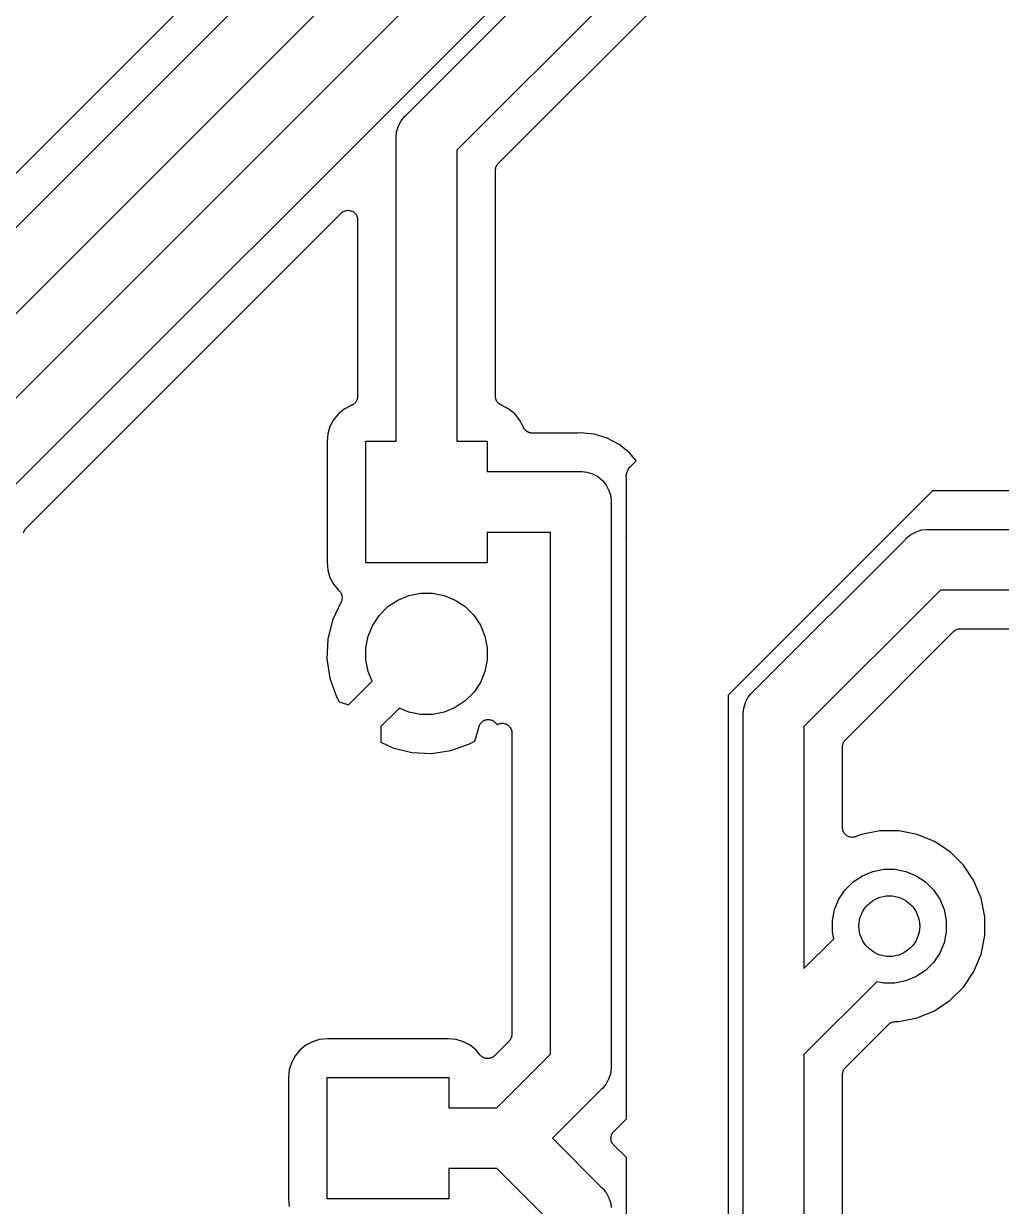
# Model space of a CAD drawing. Extents: x 77 to 164, y -183 to -59.
# Drawn here: x 108.74 to 121.62, y -102.5 to -86.92 of the extents above; entities that cross this region are included whole.
import ezdxf

# ---------------------------------------------------------------- set-up
doc = ezdxf.new("R2010")
doc.units = 0
doc.header["$MEASUREMENT"] = 0
doc.layers.add('BLACK', color=7, linetype='CONTINUOUS')

msp = doc.modelspace()

# ---------------------------------------------------------------- linework, layer by layer
at = {"layer": 'BLACK', "linetype": 'CONTINUOUS'}
for p, q in [((120.652, -76.87), (105.82, -91.702)), ((106.157, -92.0833), (121.039, -77.201)), ((121.502, -77.87), (106.826, -92.5457)), ((107.557, -92.9265), (122.283, -78.2011)), ((122.646, -78.9686), (108.226, -93.389)), ((113.777, -88.1208), (119.617, -82.281)), ((120.079, -82.95), (114.446, -88.5832)), ((114.991, -88.7564), (120.037, -83.7103)), ((113.712, -88.1942), (113.762, -88.1333)), ((113.762, -88.1333), (113.777, -88.1208)), ((113.644, -88.4175), (113.652, -88.3391)), ((113.652, -88.3391), (113.675, -88.2637)), ((113.652, -88.3391), (113.652, -88.3391)), ((113.675, -88.2637), (113.712, -88.1942)), ((113.646, -88.4371), (113.644, -88.4175)), ((113.646, -91.5983), (113.646, -88.4371)), ((114.446, -88.5832), (114.446, -92.418)), ((114.957, -88.8198), (114.96, -88.8086)), ((114.96, -88.8086), (114.964, -88.7974)), ((114.964, -88.7962), (114.97, -88.7859)), ((114.964, -88.7968), (114.964, -88.7962)), ((114.964, -88.7974), (114.964, -88.7968)), ((114.97, -88.7859), (114.975, -88.7756)), ((114.975, -88.7756), (114.976, -88.775)), ((114.976, -88.7745), (114.984, -88.7655)), ((114.976, -88.775), (114.976, -88.7745)), ((114.984, -88.7655), (114.991, -88.7564)), ((114.954, -88.8444), (114.955, -88.8328)), ((114.954, -88.8457), (114.954, -88.8444)), ((114.954, -88.8458), (114.954, -88.8457)), ((114.954, -88.8462), (114.954, -88.8458)), ((114.954, -88.8458), (114.954, -88.8458)), ((114.954, -91.8257), (114.954, -88.8462)), ((114.955, -88.8328), (114.957, -88.8211)), ((114.957, -88.8205), (114.957, -88.8198)), ((114.957, -88.8211), (114.957, -88.8205)), ((108.771, -93.5622), (112.921, -89.4122)), ((112.921, -89.4122), (112.922, -89.4113)), ((112.922, -89.4109), (112.932, -89.4033)), ((112.922, -89.4112), (112.922, -89.4109)), ((112.922, -89.4113), (112.922, -89.4112)), ((112.922, -89.4112), (112.922, -89.4112)), ((112.932, -89.4033), (112.941, -89.3957)), ((112.941, -89.3957), (112.942, -89.3956)), ((112.942, -89.3955), (112.953, -89.3898)), ((112.942, -89.3956), (112.942, -89.3955)), ((112.953, -89.3898), (112.963, -89.3842)), ((112.963, -89.3842), (112.964, -89.3842)), ((112.964, -89.3841), (112.976, -89.3806)), ((112.964, -89.3842), (112.964, -89.3841)), ((112.976, -89.3806), (112.987, -89.3772)), ((112.987, -89.3772), (112.987, -89.3772)), ((112.987, -89.3772), (112.988, -89.3772)), ((112.988, -89.3772), (113, -89.3761)), ((113, -89.3761), (113.012, -89.375)), ((113.012, -89.375), (113.012, -89.375)), ((113.012, -89.375), (113.012, -89.375)), ((113.012, -89.375), (113.025, -89.3763)), ((113.025, -89.3763), (113.037, -89.3776)), ((113.037, -89.3776), (113.037, -89.3776)), ((113.037, -89.3776), (113.037, -89.3777)), ((113.037, -89.3777), (113.049, -89.3813)), ((113.049, -89.3813), (113.06, -89.3849)), ((113.06, -89.3849), (113.06, -89.385)), ((113.06, -89.385), (113.061, -89.3851)), ((113.061, -89.3851), (113.071, -89.3909)), ((113.071, -89.3909), (113.082, -89.3967)), ((113.082, -89.3967), (113.082, -89.3968)), ((113.082, -89.3968), (113.082, -89.3969)), ((113.082, -89.3969), (113.092, -89.4048)), ((113.092, -89.4048), (113.101, -89.4125)), ((113.101, -89.4125), (113.101, -89.4127)), ((113.101, -89.4127), (113.101, -89.4128)), ((113.101, -89.4128), (113.109, -89.4223)), ((113.109, -89.4223), (113.117, -89.4317)), ((113.117, -89.4317), (113.117, -89.4319)), ((113.117, -89.4319), (113.117, -89.4321)), ((113.117, -89.4321), (113.123, -89.443)), ((113.123, -89.443), (113.128, -89.4536)), ((113.128, -89.4536), (113.128, -89.4538)), ((113.128, -89.4538), (113.129, -89.454)), ((113.129, -89.454), (113.132, -89.4659)), ((113.132, -89.4659), (113.136, -89.4773)), ((113.136, -89.4773), (113.136, -89.4775)), ((113.136, -89.4775), (113.136, -89.4778)), ((113.136, -89.4778), (113.137, -89.4899)), ((113.137, -89.4899), (113.138, -89.502)), ((113.138, -89.502), (113.138, -91.5672)), ((113.138, -91.5672), (113.138, -91.5673)), ((113.138, -91.5673), (113.138, -91.8257)), ((113.646, -91.5984), (113.646, -91.5983)), ((113.646, -92.418), (113.646, -91.5984)), ((113.081, -91.932), (113.075, -91.9346)), ((113.086, -91.9278), (113.081, -91.932)), ((113.091, -91.924), (113.086, -91.9278)), ((113.095, -91.92), (113.091, -91.924)), ((113.1, -91.9165), (113.095, -91.92)), ((113.104, -91.9113), (113.1, -91.9165)), ((113.109, -91.9065), (113.104, -91.9113)), ((113.112, -91.9018), (113.109, -91.9065)), ((113.116, -91.8975), (113.112, -91.9018)), ((113.119, -91.8916), (113.116, -91.8975)), ((113.123, -91.886), (113.119, -91.8916)), ((113.125, -91.8807), (113.123, -91.886)), ((113.128, -91.8757), (113.125, -91.8807)), ((113.13, -91.8693), (113.128, -91.8757)), ((113.132, -91.8631), (113.13, -91.8693)), ((113.134, -91.8575), (113.132, -91.8631)), ((113.135, -91.8521), (113.134, -91.8575)), ((113.136, -91.8454), (113.135, -91.8521)), ((113.137, -91.8388), (113.136, -91.8454)), ((113.138, -91.8275), (113.137, -91.8331)), ((113.137, -91.8331), (113.137, -91.8388)), ((113.138, -91.8257), (113.138, -91.8275)), ((114.955, -91.8314), (114.954, -91.8257)), ((114.955, -91.8371), (114.955, -91.8314)), ((114.956, -91.8437), (114.955, -91.8371)), ((114.956, -91.8504), (114.956, -91.8437)), ((114.958, -91.8558), (114.956, -91.8504)), ((114.959, -91.8614), (114.958, -91.8558)), ((114.962, -91.8677), (114.959, -91.8614)), ((114.964, -91.8741), (114.962, -91.8677)), ((114.966, -91.8791), (114.964, -91.8741)), ((114.968, -91.8844), (114.966, -91.8791)), ((114.972, -91.89), (114.968, -91.8844)), ((114.975, -91.896), (114.972, -91.89)), ((114.979, -91.9004), (114.975, -91.896)), ((114.982, -91.9052), (114.979, -91.9004)), ((114.987, -91.91), (114.982, -91.9052)), ((114.991, -91.9152), (114.987, -91.91)), ((114.995, -91.9188), (114.991, -91.9152)), ((114.999, -91.9229), (114.995, -91.9188)), ((115.005, -91.9267), (114.999, -91.9229)), ((115.01, -91.931), (115.005, -91.9267)), ((115.015, -91.9337), (115.01, -91.931)), ((112.885, -92.0571), (112.822, -92.1344)), ((112.962, -91.9936), (112.885, -92.0571)), ((113.053, -91.9451), (112.962, -91.9936)), ((113.059, -91.9435), (113.053, -91.9451)), ((113.065, -91.9403), (113.059, -91.9435)), ((113.071, -91.9378), (113.065, -91.9403)), ((113.075, -91.9346), (113.071, -91.9378)), ((115.02, -91.9369), (115.015, -91.9337)), ((115.026, -91.9396), (115.02, -91.9369)), ((115.032, -91.9428), (115.026, -91.9396)), ((115.037, -91.9445), (115.032, -91.9428)), ((115.04, -91.9456), (115.037, -91.9445)), ((115.13, -91.9936), (115.04, -91.9456)), ((115.207, -92.0571), (115.13, -91.9936)), ((115.27, -92.1344), (115.207, -92.0571)), ((112.774, -92.2227), (112.745, -92.3184)), ((112.822, -92.1344), (112.774, -92.2227)), ((115.319, -92.2252), (115.27, -92.1344)), ((115.321, -92.2306), (115.319, -92.2252)), ((115.324, -92.2365), (115.321, -92.2306)), ((115.326, -92.2428), (115.324, -92.2365)), ((115.329, -92.2475), (115.326, -92.2428)), ((112.745, -92.3184), (112.735, -92.4242)), ((115.332, -92.2525), (115.329, -92.2475)), ((115.336, -92.2578), (115.332, -92.2525)), ((115.34, -92.2634), (115.336, -92.2578)), ((115.344, -92.2674), (115.34, -92.2634)), ((115.348, -92.2719), (115.344, -92.2674)), ((115.353, -92.2762), (115.348, -92.2719)), ((115.357, -92.281), (115.353, -92.2762)), ((115.362, -92.2841), (115.357, -92.281)), ((115.367, -92.2878), (115.362, -92.2841)), ((115.372, -92.291), (115.367, -92.2878)), ((115.378, -92.2948), (115.372, -92.291)), ((115.383, -92.297), (115.378, -92.2948)), ((115.388, -92.2997), (115.383, -92.297)), ((115.395, -92.3018), (115.388, -92.2997)), ((115.401, -92.3044), (115.395, -92.3018)), ((115.406, -92.3055), (115.401, -92.3044)), ((115.412, -92.3072), (115.406, -92.3055)), ((115.419, -92.308), (115.412, -92.3072)), ((115.425, -92.3093), (115.419, -92.308)), ((115.431, -92.3094), (115.425, -92.3093)), ((115.437, -92.31), (115.431, -92.3094)), ((115.438, -92.31), (115.437, -92.31)), ((116.027, -92.31), (115.438, -92.31)), ((116.032, -92.3095), (116.027, -92.31)), ((116.038, -92.3096), (116.032, -92.3095)), ((116.04, -92.3094), (116.038, -92.3096)), ((116.078, -92.3056), (116.04, -92.3094)), ((116.116, -92.3094), (116.078, -92.3056)), ((116.256, -92.3231), (116.116, -92.3094)), ((116.427, -92.3751), (116.256, -92.3231)), ((116.585, -92.4594), (116.427, -92.3751)), ((112.735, -92.4242), (112.735, -94.0118)), ((113.246, -94.018), (113.246, -92.418)), ((113.246, -92.418), (113.646, -92.418)), ((114.446, -92.418), (114.846, -92.418)), ((114.846, -92.418), (114.846, -92.818)), ((116.723, -92.5728), (116.585, -92.4594)), ((116.807, -92.6749), (116.723, -92.5728)), ((116.744, -92.7383), (116.807, -92.6749)), ((114.846, -92.818), (116.058, -92.818)), ((116.058, -92.818), (116.078, -92.8161)), ((116.078, -92.8161), (116.098, -92.818)), ((116.098, -92.818), (116.098, -92.818)), ((116.098, -92.818), (116.156, -92.8238)), ((116.156, -92.8238), (116.232, -92.8467)), ((116.232, -92.8467), (116.301, -92.8838)), ((116.677, -92.8866), (116.681, -92.8474)), ((116.681, -92.8474), (116.692, -92.8097)), ((116.692, -92.8097), (116.702, -92.7916)), ((116.702, -92.7916), (116.711, -92.775)), ((116.711, -92.775), (116.724, -92.7594)), ((116.724, -92.7594), (116.73, -92.7521)), ((116.73, -92.7521), (116.736, -92.7445)), ((116.73, -92.7521), (116.73, -92.7521)), ((116.736, -92.7445), (116.744, -92.7383)), ((116.301, -92.8838), (116.362, -92.9338)), ((116.362, -92.9338), (116.412, -92.9947)), ((116.412, -92.9947), (116.449, -93.0642)), ((116.678, -92.8964), (116.677, -92.8866)), ((116.678, -93.6782), (116.678, -92.8964)), ((116.449, -93.0642), (116.472, -93.1396)), ((116.472, -93.1396), (116.48, -93.218)), ((120.709, -93.072), (118.018, -95.7635)), ((121.733, -93.072), (120.709, -93.072)), ((116.48, -93.218), (116.478, -93.2376)), ((116.478, -93.2376), (116.478, -100.64)), ((108.737, -93.6256), (108.74, -93.6144)), ((108.74, -93.6144), (108.744, -93.6032)), ((108.744, -93.602), (108.75, -93.5916)), ((108.744, -93.6026), (108.744, -93.602)), ((108.744, -93.6032), (108.744, -93.6026)), ((108.75, -93.5916), (108.755, -93.5813)), ((108.755, -93.5813), (108.756, -93.5808)), ((108.756, -93.5802), (108.764, -93.5713)), ((108.756, -93.5808), (108.756, -93.5802)), ((108.764, -93.5713), (108.771, -93.5622)), ((115.678, -93.618), (114.846, -93.618)), ((114.846, -93.618), (114.846, -94.018)), ((115.678, -98.0243), (115.678, -93.618)), ((120.381, -93.6833), (120.427, -93.6458)), ((120.427, -93.6458), (120.461, -93.6275)), ((120.461, -93.6275), (120.496, -93.6087)), ((120.496, -93.6087), (120.572, -93.5858)), ((120.572, -93.5858), (120.63, -93.58)), ((120.63, -93.58), (120.65, -93.5781)), ((120.65, -93.5781), (120.67, -93.58)), ((120.67, -93.58), (122.34, -93.58)), ((116.677, -93.688), (116.678, -93.6782)), ((116.678, -93.6978), (116.677, -93.688)), ((116.678, -93.6782), (116.678, -93.6782)), ((116.678, -93.6782), (116.678, -93.6782)), ((116.678, -101.344), (116.678, -93.6978)), ((118.349, -95.7153), (120.353, -93.711)), ((120.353, -93.711), (120.366, -93.6958)), ((120.366, -93.6958), (120.381, -93.6833)), ((120.381, -93.6833), (120.381, -93.6833)), ((112.735, -94.0118), (112.745, -94.1176)), ((114.846, -94.018), (113.246, -94.018)), ((112.745, -94.1176), (112.774, -94.2133)), ((112.774, -94.2133), (112.822, -94.3016)), ((112.822, -94.3016), (112.885, -94.3789)), ((112.885, -94.3789), (112.888, -94.3816)), ((112.888, -94.3816), (112.89, -94.3828)), ((112.89, -94.3828), (112.896, -94.3891)), ((112.896, -94.3891), (112.902, -94.395)), ((112.902, -94.395), (112.904, -94.3979)), ((112.904, -94.3979), (112.907, -94.4005)), ((112.907, -94.4005), (112.912, -94.4079)), ((112.912, -94.4079), (112.917, -94.415)), ((112.917, -94.415), (112.919, -94.4183)), ((112.919, -94.4183), (112.92, -94.4213)), ((112.92, -94.4213), (112.924, -94.4295)), ((113.813, -94.4487), (113.967, -94.418)), ((113.967, -94.418), (114.125, -94.418)), ((114.125, -94.418), (114.279, -94.4487)), ((120.816, -94.38), (119.018, -96.1777)), ((122.34, -94.38), (120.816, -94.38)), ((112.923, -94.5341), (112.809, -94.775)), ((112.926, -94.5258), (112.923, -94.5341)), ((112.924, -94.4295), (112.927, -94.4375)), ((112.929, -94.5177), (112.926, -94.5258)), ((112.927, -94.4375), (112.928, -94.441)), ((112.928, -94.441), (112.93, -94.4443)), ((112.93, -94.5142), (112.929, -94.5177)), ((112.93, -94.4443), (112.931, -94.453)), ((112.931, -94.5108), (112.93, -94.5142)), ((112.931, -94.453), (112.933, -94.4615)), ((112.932, -94.5021), (112.931, -94.5108)), ((112.934, -94.4935), (112.932, -94.5021)), ((112.933, -94.4615), (112.934, -94.4651)), ((112.934, -94.4651), (112.934, -94.4687)), ((112.934, -94.4687), (112.934, -94.4775)), ((112.934, -94.4775), (112.935, -94.4863)), ((112.935, -94.4863), (112.934, -94.4898)), ((112.934, -94.4898), (112.934, -94.4935)), ((113.536, -94.5966), (113.667, -94.509)), ((113.667, -94.509), (113.813, -94.4487)), ((114.279, -94.4487), (114.425, -94.509)), ((114.425, -94.509), (114.556, -94.5966)), ((113.337, -94.8391), (113.425, -94.708)), ((113.425, -94.708), (113.536, -94.5966)), ((114.556, -94.5966), (114.667, -94.708)), ((114.667, -94.708), (114.755, -94.8391)), ((112.809, -94.775), (112.746, -95.0249)), ((113.277, -94.9846), (113.337, -94.8391)), ((114.755, -94.8391), (114.815, -94.9846)), ((121.043, -94.8938), (121.054, -94.8904)), ((121.054, -94.8904), (121.055, -94.8904)), ((121.055, -94.8902), (121.067, -94.8891)), ((121.055, -94.8904), (121.055, -94.8902)), ((121.067, -94.8891), (121.079, -94.888)), ((121.079, -94.888), (121.733, -94.888)), ((112.746, -95.0249), (112.733, -95.2823)), ((113.246, -95.1392), (113.277, -94.9846)), ((114.815, -94.9846), (114.846, -95.1392)), ((119.563, -96.3509), (120.989, -94.9252)), ((120.989, -94.9249), (120.99, -94.924)), ((120.989, -94.9252), (120.989, -94.9249)), ((120.989, -94.9249), (120.989, -94.9249)), ((120.989, -94.9249), (120.989, -94.9249)), ((120.99, -94.924), (120.999, -94.9166)), ((120.999, -94.9166), (121.008, -94.9092)), ((121.008, -94.9092), (121.009, -94.9089)), ((121.009, -94.9089), (121.01, -94.9085)), ((121.01, -94.9085), (121.02, -94.9031)), ((121.02, -94.9031), (121.03, -94.8976)), ((121.03, -94.8976), (121.031, -94.8974)), ((121.031, -94.8974), (121.032, -94.8971)), ((121.032, -94.8971), (121.043, -94.8938)), ((113.246, -95.2968), (113.246, -95.1392)), ((114.846, -95.1392), (114.846, -95.2968)), ((112.733, -95.2823), (112.771, -95.5371)), ((113.277, -95.4514), (113.246, -95.2968)), ((114.846, -95.2968), (114.815, -95.4514)), ((113.328, -95.5763), (113.277, -95.4514)), ((114.815, -95.4514), (114.755, -95.5969)), ((112.771, -95.5371), (112.859, -95.7827)), ((113.017, -95.888), (113.328, -95.5763)), ((114.755, -95.5969), (114.667, -95.728)), ((112.859, -95.7827), (112.896, -95.8527)), ((114.667, -95.728), (114.556, -95.8394)), ((118.018, -95.7635), (118.018, -109.11)), ((118.247, -95.8582), (118.284, -95.7887)), ((118.284, -95.7887), (118.321, -95.743)), ((118.321, -95.743), (118.334, -95.7278)), ((118.321, -95.743), (118.321, -95.743)), ((118.334, -95.7278), (118.349, -95.7153)), ((112.896, -95.8527), (113.017, -95.888)), ((113.688, -95.9355), (113.446, -96.1772)), ((113.813, -95.9873), (113.688, -95.9355)), ((114.425, -95.927), (114.279, -95.9873)), ((114.556, -95.8394), (114.425, -95.927)), ((118.216, -96.012), (118.224, -95.9336)), ((118.224, -95.9336), (118.247, -95.8582)), ((113.967, -96.018), (113.813, -95.9873)), ((114.125, -96.018), (113.967, -96.018)), ((114.279, -95.9873), (114.125, -96.018)), ((114.751, -96.145), (114.754, -96.1393)), ((114.754, -96.1393), (114.758, -96.1348)), ((114.758, -96.1348), (114.761, -96.1298)), ((114.761, -96.1298), (114.766, -96.1253)), ((114.766, -96.1253), (114.77, -96.1203)), ((114.77, -96.1203), (114.775, -96.1165)), ((114.775, -96.1165), (114.779, -96.1124)), ((114.779, -96.1124), (114.784, -96.1088)), ((114.784, -96.1088), (114.789, -96.1047)), ((114.789, -96.1047), (114.794, -96.1019)), ((114.794, -96.1019), (114.799, -96.0986)), ((114.799, -96.0986), (114.805, -96.0961)), ((114.805, -96.0961), (114.811, -96.0931)), ((114.811, -96.0931), (114.817, -96.0914)), ((114.817, -96.0914), (114.822, -96.0892)), ((114.822, -96.0892), (114.829, -96.0879)), ((114.829, -96.0879), (114.835, -96.086)), ((114.835, -96.086), (114.841, -96.0855)), ((114.841, -96.0855), (114.847, -96.0843)), ((114.847, -96.0843), (114.853, -96.0843)), ((114.853, -96.0843), (114.86, -96.0837)), ((114.86, -96.0837), (114.865, -96.0843)), ((114.865, -96.0843), (114.871, -96.0843)), ((114.871, -96.0843), (114.878, -96.0856)), ((114.878, -96.0856), (114.884, -96.0862)), ((114.884, -96.0862), (114.89, -96.0879)), ((114.89, -96.0879), (114.896, -96.0891)), ((114.896, -96.0891), (114.902, -96.0916)), ((114.902, -96.0916), (114.908, -96.0935)), ((114.908, -96.0935), (114.913, -96.0963)), ((114.913, -96.0963), (114.919, -96.0985)), ((114.919, -96.0985), (114.924, -96.1021)), ((114.924, -96.1021), (114.93, -96.1052)), ((114.93, -96.1052), (114.934, -96.1089)), ((114.934, -96.1089), (114.939, -96.1122)), ((114.939, -96.1122), (114.944, -96.1168)), ((114.944, -96.1168), (114.949, -96.1209)), ((114.949, -96.1209), (114.978, -96.1504)), ((114.996, -96.1414), (115.008, -96.138)), ((115.008, -96.138), (115.019, -96.1346)), ((115.019, -96.1346), (115.02, -96.1345)), ((115.019, -96.1346), (115.019, -96.1346)), ((115.02, -96.1345), (115.032, -96.1334)), ((115.032, -96.1334), (115.044, -96.1323)), ((115.044, -96.1323), (115.044, -96.1324)), ((115.044, -96.1324), (115.044, -96.1324)), ((115.044, -96.1324), (115.057, -96.1337)), ((115.057, -96.1337), (115.069, -96.1349)), ((115.069, -96.1349), (115.069, -96.135)), ((115.069, -96.135), (115.069, -96.135)), ((115.069, -96.135), (115.081, -96.1387)), ((115.081, -96.1387), (115.092, -96.1423)), ((118.218, -96.0317), (118.216, -96.012)), ((118.218, -98.8256), (118.218, -96.0317)), ((113.446, -96.1772), (113.446, -96.3811)), ((114.681, -96.3678), (114.737, -96.1749)), ((114.737, -96.1749), (114.738, -96.1732)), ((114.738, -96.1732), (114.74, -96.1673)), ((114.74, -96.1673), (114.742, -96.1611)), ((114.742, -96.1611), (114.745, -96.1559)), ((114.745, -96.1559), (114.747, -96.1504)), ((114.747, -96.1504), (114.751, -96.145)), ((114.978, -96.1504), (114.985, -96.1472)), ((114.985, -96.1472), (114.995, -96.1416)), ((114.995, -96.1416), (114.996, -96.1415)), ((114.996, -96.1415), (114.996, -96.1414)), ((115.092, -96.1423), (115.092, -96.1424)), ((115.092, -96.1424), (115.093, -96.1424)), ((115.093, -96.1424), (115.103, -96.1483)), ((115.103, -96.1483), (115.114, -96.1541)), ((115.114, -96.1541), (115.114, -96.1542)), ((115.114, -96.1542), (115.114, -96.1543)), ((115.114, -96.1543), (115.124, -96.162)), ((115.124, -96.162), (115.133, -96.1699)), ((115.133, -96.1699), (115.133, -96.17)), ((115.133, -96.17), (115.133, -96.1702)), ((115.133, -96.1702), (115.141, -96.1796)), ((115.141, -96.1796), (115.149, -96.1891)), ((115.149, -96.1891), (115.149, -96.1893)), ((115.149, -96.1893), (115.149, -96.1894)), ((115.149, -96.1894), (115.155, -96.2004)), ((115.155, -96.2004), (115.16, -96.2109)), ((115.16, -96.2109), (115.16, -96.2112)), ((115.16, -96.2112), (115.161, -96.2114)), ((115.161, -96.2114), (115.164, -96.2233)), ((115.164, -96.2233), (115.168, -96.2347)), ((115.168, -96.2347), (115.168, -96.2349)), ((115.168, -96.2349), (115.168, -96.2351)), ((115.168, -96.2351), (115.169, -96.2471)), ((115.169, -96.2471), (115.17, -96.2593)), ((115.17, -96.2593), (115.17, -97.9932)), ((119.018, -96.1777), (119.018, -99.3643)), ((113.446, -96.3811), (113.603, -96.4554)), ((114.365, -96.493), (114.611, -96.4052)), ((114.611, -96.4052), (114.681, -96.3678)), ((119.526, -96.4389), (119.527, -96.4273)), ((119.526, -96.4402), (119.526, -96.4389)), ((119.526, -96.4403), (119.526, -96.4402)), ((119.526, -96.4407), (119.526, -96.4403)), ((119.526, -96.4403), (119.526, -96.4403)), ((119.526, -97.5094), (119.526, -96.4407)), ((119.527, -96.4273), (119.529, -96.4156)), ((119.529, -96.4143), (119.532, -96.4031)), ((119.529, -96.415), (119.529, -96.4143)), ((119.529, -96.4156), (119.529, -96.415)), ((119.532, -96.4031), (119.536, -96.3919)), ((119.536, -96.3907), (119.542, -96.3804)), ((119.536, -96.3913), (119.536, -96.3907)), ((119.536, -96.3919), (119.536, -96.3913)), ((119.542, -96.3804), (119.547, -96.3701)), ((119.547, -96.3701), (119.548, -96.3695)), ((119.548, -96.369), (119.556, -96.36)), ((119.548, -96.3695), (119.548, -96.369)), ((119.556, -96.36), (119.563, -96.3509)), ((113.603, -96.4554), (113.853, -96.5181)), ((113.853, -96.5181), (114.11, -96.5308)), ((114.11, -96.5308), (114.365, -96.493)), ((119.527, -97.5214), (119.526, -97.5094)), ((119.528, -97.5335), (119.527, -97.5214)), ((119.528, -97.5338), (119.528, -97.5335)), ((119.528, -97.5341), (119.528, -97.5338)), ((119.532, -97.5456), (119.528, -97.5341)), ((119.535, -97.5572), (119.532, -97.5456)), ((119.535, -97.5575), (119.535, -97.5572)), ((119.536, -97.5578), (119.535, -97.5575)), ((119.541, -97.5685), (119.536, -97.5578)), ((119.547, -97.5792), (119.541, -97.5685)), ((119.547, -97.5794), (119.547, -97.5792)), ((119.547, -97.5797), (119.547, -97.5794)), ((119.555, -97.5891), (119.547, -97.5797)), ((119.562, -97.5985), (119.555, -97.5891)), ((119.563, -97.5987), (119.562, -97.5985)), ((119.563, -97.5989), (119.563, -97.5987)), ((119.572, -97.6066), (119.563, -97.5989)), ((119.581, -97.6144), (119.572, -97.6066)), ((119.582, -97.6145), (119.581, -97.6144)), ((119.582, -97.6147), (119.582, -97.6145)), ((119.593, -97.6205), (119.582, -97.6147)), ((119.603, -97.6263), (119.593, -97.6205)), ((119.603, -97.6264), (119.603, -97.6263)), ((119.604, -97.6265), (119.603, -97.6264)), ((119.615, -97.6301), (119.604, -97.6265)), ((119.627, -97.6337), (119.615, -97.6301)), ((119.627, -97.6338), (119.627, -97.6337)), ((119.627, -97.6337), (119.627, -97.6337)), ((119.64, -97.6351), (119.627, -97.6338)), ((119.651, -97.6364), (119.64, -97.6351)), ((119.652, -97.6364), (119.651, -97.6364)), ((119.664, -97.6353), (119.652, -97.6364)), ((119.652, -97.6364), (119.652, -97.6364)), ((119.676, -97.6343), (119.664, -97.6353)), ((119.677, -97.6342), (119.676, -97.6342)), ((119.676, -97.6342), (119.676, -97.6343)), ((119.688, -97.6308), (119.677, -97.6342)), ((119.7, -97.6274), (119.688, -97.6308)), ((119.701, -97.6272), (119.7, -97.6274)), ((119.702, -97.6268), (119.701, -97.6272)), ((119.701, -97.6272), (119.701, -97.6272)), ((119.701, -97.6272), (119.701, -97.6272)), ((119.775, -97.5963), (119.702, -97.6268)), ((120.018, -97.548), (119.775, -97.5963)), ((120.266, -97.548), (120.018, -97.548)), ((120.509, -97.5963), (120.266, -97.548)), ((120.738, -97.6912), (120.509, -97.5963)), ((120.944, -97.8288), (120.738, -97.6912)), ((121.119, -98.0041), (120.944, -97.8288)), ((115.17, -97.9932), (115.17, -97.9933)), ((115.17, -97.9933), (115.17, -100.231)), ((121.257, -98.2101), (121.119, -98.0041)), ((115.678, -98.0244), (115.678, -98.0243)), ((115.678, -100.494), (115.678, -98.0244)), ((119.664, -98.2234), (119.787, -98.1414)), ((119.787, -98.1414), (119.923, -98.0848)), ((119.923, -98.0848), (120.068, -98.056)), ((120.068, -98.056), (120.216, -98.056)), ((120.216, -98.056), (120.361, -98.0848)), ((120.361, -98.0848), (120.497, -98.1414)), ((120.497, -98.1414), (120.62, -98.2234)), ((119.559, -98.3279), (119.664, -98.2234)), ((120.62, -98.2234), (120.725, -98.3279)), ((121.352, -98.4391), (121.257, -98.2101)), ((119.421, -98.5872), (119.477, -98.4507)), ((119.477, -98.4507), (119.559, -98.3279)), ((120.725, -98.3279), (120.807, -98.4507)), ((120.807, -98.4507), (120.863, -98.5872)), ((121.4, -98.6821), (121.352, -98.4391)), ((119.392, -98.7321), (119.421, -98.5872)), ((120.863, -98.5872), (120.892, -98.7321)), ((119.392, -98.8799), (119.392, -98.7321)), ((120.892, -98.7321), (120.892, -98.8799)), ((121.4, -98.9299), (121.4, -98.6821)), ((118.218, -98.8257), (118.218, -98.8256)), ((118.218, -100.31), (118.218, -98.8257)), ((119.41, -98.972), (119.392, -98.8799)), ((120.892, -98.8799), (120.863, -99.0248)), ((121.352, -99.1729), (121.4, -98.9299)), ((119.018, -99.3643), (119.41, -98.972)), ((120.863, -99.0248), (120.807, -99.1613)), ((120.807, -99.1613), (120.725, -99.2841)), ((121.257, -99.4019), (121.352, -99.1729)), ((120.62, -99.3886), (120.497, -99.4706)), ((120.725, -99.2841), (120.62, -99.3886)), ((121.119, -99.6079), (121.257, -99.4019)), ((119.976, -99.5377), (119.018, -100.496)), ((120.068, -99.556), (119.976, -99.5377)), ((120.216, -99.556), (120.068, -99.556)), ((120.361, -99.5272), (120.216, -99.556)), ((120.497, -99.4706), (120.361, -99.5272)), ((120.944, -99.7832), (121.119, -99.6079)), ((120.738, -99.9208), (120.944, -99.7832)), ((120.266, -100.064), (120.509, -100.016)), ((120.509, -100.016), (120.738, -99.9208)), ((119.563, -100.669), (120.131, -100.101)), ((120.131, -100.101), (120.132, -100.1)), ((120.131, -100.101), (120.131, -100.101)), ((120.131, -100.101), (120.131, -100.101)), ((120.131, -100.101), (120.131, -100.101)), ((120.132, -100.1), (120.141, -100.093)), ((120.141, -100.093), (120.15, -100.085)), ((120.15, -100.085), (120.151, -100.085)), ((120.151, -100.085), (120.152, -100.084)), ((120.152, -100.084), (120.162, -100.079)), ((120.162, -100.079), (120.172, -100.074)), ((120.172, -100.074), (120.173, -100.073)), ((120.173, -100.073), (120.174, -100.073)), ((120.174, -100.073), (120.185, -100.07)), ((120.185, -100.07), (120.196, -100.066)), ((120.196, -100.066), (120.197, -100.066)), ((120.197, -100.066), (120.209, -100.065)), ((120.197, -100.066), (120.197, -100.066)), ((120.209, -100.065), (120.221, -100.064)), ((120.221, -100.064), (120.266, -100.064)), ((112.543, -100.328), (112.454, -100.376)), ((112.638, -100.299), (112.543, -100.328)), ((112.744, -100.289), (112.638, -100.299)), ((114.332, -100.289), (112.744, -100.289)), ((114.438, -100.299), (114.332, -100.289)), ((114.533, -100.328), (114.438, -100.299)), ((114.622, -100.376), (114.533, -100.328)), ((115.133, -100.321), (114.94, -100.513)), ((115.14, -100.312), (115.133, -100.321)), ((115.148, -100.303), (115.14, -100.312)), ((115.149, -100.302), (115.148, -100.302)), ((115.148, -100.302), (115.148, -100.303)), ((115.154, -100.292), (115.149, -100.302)), ((115.16, -100.281), (115.154, -100.292)), ((115.164, -100.269), (115.16, -100.28)), ((115.16, -100.28), (115.16, -100.281)), ((115.16, -100.281), (115.16, -100.281)), ((115.167, -100.258), (115.164, -100.269)), ((115.169, -100.245), (115.167, -100.256)), ((115.167, -100.256), (115.167, -100.257)), ((115.167, -100.257), (115.167, -100.258)), ((115.17, -100.233), (115.169, -100.245)), ((115.17, -100.231), (115.17, -100.232)), ((115.17, -100.232), (115.17, -100.232)), ((115.17, -100.232), (115.17, -100.232)), ((115.17, -100.232), (115.17, -100.233)), ((118.216, -100.33), (118.218, -100.31)), ((118.218, -100.35), (118.216, -100.33)), ((112.377, -100.439), (112.314, -100.516)), ((112.454, -100.376), (112.377, -100.439)), ((114.699, -100.439), (114.622, -100.376)), ((114.752, -100.504), (114.699, -100.439)), ((114.972, -101.2), (115.678, -100.494)), ((118.218, -112.61), (118.218, -100.35)), ((119.018, -100.496), (119.018, -112.756)), ((112.266, -100.605), (112.237, -100.7)), ((112.314, -100.516), (112.266, -100.605)), ((114.757, -100.508), (114.752, -100.504)), ((114.76, -100.513), (114.757, -100.508)), ((114.765, -100.517), (114.76, -100.513)), ((114.77, -100.522), (114.765, -100.517)), ((114.775, -100.525), (114.77, -100.522)), ((114.779, -100.529), (114.775, -100.525)), ((114.785, -100.532), (114.779, -100.529)), ((114.791, -100.536), (114.785, -100.532)), ((114.796, -100.538), (114.791, -100.536)), ((114.801, -100.541), (114.796, -100.538)), ((114.807, -100.543), (114.801, -100.541)), ((114.813, -100.545), (114.807, -100.543)), ((114.819, -100.546), (114.813, -100.545)), ((114.825, -100.548), (114.819, -100.546)), ((114.831, -100.549), (114.825, -100.548)), ((114.838, -100.55), (114.831, -100.549)), ((114.844, -100.55), (114.838, -100.55)), ((114.849, -100.551), (114.844, -100.55)), ((114.856, -100.55), (114.849, -100.551)), ((114.863, -100.55), (114.856, -100.55)), ((114.868, -100.549), (114.863, -100.55)), ((114.874, -100.549), (114.868, -100.549)), ((114.88, -100.547), (114.874, -100.549)), ((114.887, -100.545), (114.88, -100.547)), ((114.892, -100.543), (114.887, -100.545)), ((114.898, -100.542), (114.892, -100.543)), ((114.904, -100.539), (114.898, -100.542)), ((114.91, -100.536), (114.904, -100.539)), ((114.915, -100.533), (114.91, -100.536)), ((114.92, -100.53), (114.915, -100.533)), ((114.925, -100.526), (114.92, -100.53)), ((114.93, -100.522), (114.925, -100.526)), ((114.935, -100.518), (114.93, -100.522)), ((114.939, -100.515), (114.935, -100.518)), ((114.94, -100.513), (114.939, -100.515)), ((116.478, -100.64), (116.48, -100.66)), ((112.237, -100.7), (112.227, -100.806)), ((112.227, -100.806), (112.227, -102.394)), ((112.738, -102.4), (112.738, -100.8)), ((112.738, -100.8), (114.338, -100.8)), ((114.338, -100.8), (114.338, -101.2)), ((116.449, -100.814), (116.412, -100.883)), ((116.472, -100.738), (116.449, -100.814)), ((116.475, -100.709), (116.472, -100.738)), ((116.478, -100.68), (116.475, -100.709)), ((116.48, -100.66), (116.478, -100.68)), ((119.526, -100.757), (119.527, -100.745)), ((119.526, -100.758), (119.526, -100.757)), ((119.526, -100.759), (119.526, -100.758)), ((119.526, -100.758), (119.526, -100.758)), ((119.526, -100.758), (119.526, -100.758)), ((119.526, -112.725), (119.526, -100.759)), ((119.527, -100.745), (119.529, -100.734)), ((119.529, -100.732), (119.532, -100.721)), ((119.529, -100.733), (119.529, -100.732)), ((119.529, -100.734), (119.529, -100.733)), ((119.532, -100.721), (119.536, -100.71)), ((119.536, -100.709), (119.542, -100.698)), ((119.536, -100.71), (119.536, -100.709)), ((119.536, -100.709), (119.536, -100.709)), ((119.542, -100.698), (119.547, -100.688)), ((119.547, -100.688), (119.548, -100.688)), ((119.548, -100.687), (119.556, -100.678)), ((119.548, -100.688), (119.548, -100.687)), ((119.556, -100.678), (119.563, -100.669)), ((116.347, -100.957), (115.704, -101.6)), ((116.362, -100.944), (116.347, -100.957)), ((116.377, -100.926), (116.362, -100.944)), ((116.412, -100.883), (116.377, -100.926)), ((114.338, -101.2), (114.972, -101.2)), ((116.512, -101.51), (116.678, -101.344)), ((116.475, -101.599), (116.476, -101.587)), ((116.476, -101.587), (116.477, -101.575)), ((116.477, -101.574), (116.481, -101.563)), ((116.477, -101.575), (116.477, -101.574)), ((116.477, -101.574), (116.477, -101.574)), ((116.481, -101.563), (116.484, -101.551)), ((116.484, -101.551), (116.485, -101.551)), ((116.485, -101.55), (116.491, -101.54)), ((116.485, -101.551), (116.485, -101.55)), ((116.491, -101.54), (116.496, -101.529)), ((116.496, -101.529), (116.496, -101.529)), ((116.496, -101.529), (116.497, -101.529)), ((116.497, -101.529), (116.504, -101.519)), ((116.504, -101.519), (116.512, -101.51)), ((115.704, -101.6), (116.347, -102.243)), ((116.475, -101.6), (116.475, -101.599)), ((116.475, -101.599), (116.475, -101.599)), ((116.476, -101.611), (116.475, -101.6)), ((116.477, -101.623), (116.476, -101.611)), ((116.477, -101.624), (116.477, -101.623)), ((116.48, -101.636), (116.477, -101.624)), ((116.477, -101.624), (116.477, -101.624)), ((116.484, -101.647), (116.48, -101.636)), ((116.484, -101.648), (116.484, -101.647)), ((116.49, -101.659), (116.484, -101.648)), ((116.484, -101.648), (116.484, -101.648)), ((116.495, -101.669), (116.49, -101.659)), ((116.495, -101.67), (116.495, -101.669)), ((116.496, -101.67), (116.495, -101.67)), ((116.503, -101.679), (116.496, -101.67)), ((116.511, -101.689), (116.503, -101.679)), ((116.512, -101.69), (116.511, -101.689)), ((116.511, -101.689), (116.511, -101.689)), ((116.511, -101.689), (116.511, -101.689)), ((116.511, -101.689), (116.511, -101.689)), ((116.678, -101.856), (116.512, -101.69)), ((116.678, -106.812), (116.678, -101.856)), ((114.972, -102), (114.338, -102)), ((114.338, -102), (114.338, -102.4)), ((115.678, -102.706), (114.972, -102)), ((116.347, -102.243), (116.362, -102.256)), ((116.362, -102.256), (116.375, -102.271)), ((116.375, -102.271), (116.375, -102.271)), ((116.375, -102.271), (116.4, -102.302)), ((116.4, -102.302), (116.412, -102.317)), ((116.412, -102.317), (116.449, -102.386)), ((112.227, -102.394), (112.237, -102.5)), ((114.338, -102.4), (112.738, -102.4)), ((116.449, -102.386), (116.472, -102.462)), ((116.472, -102.462), (116.477, -102.513))]:
    msp.add_line(p, q, dxfattribs=at)
at = {"layer": 'BLACK'}
msp.add_circle((120.142, -98.806), 0.4, dxfattribs=at)

doc.saveas('drawing.dxf')
